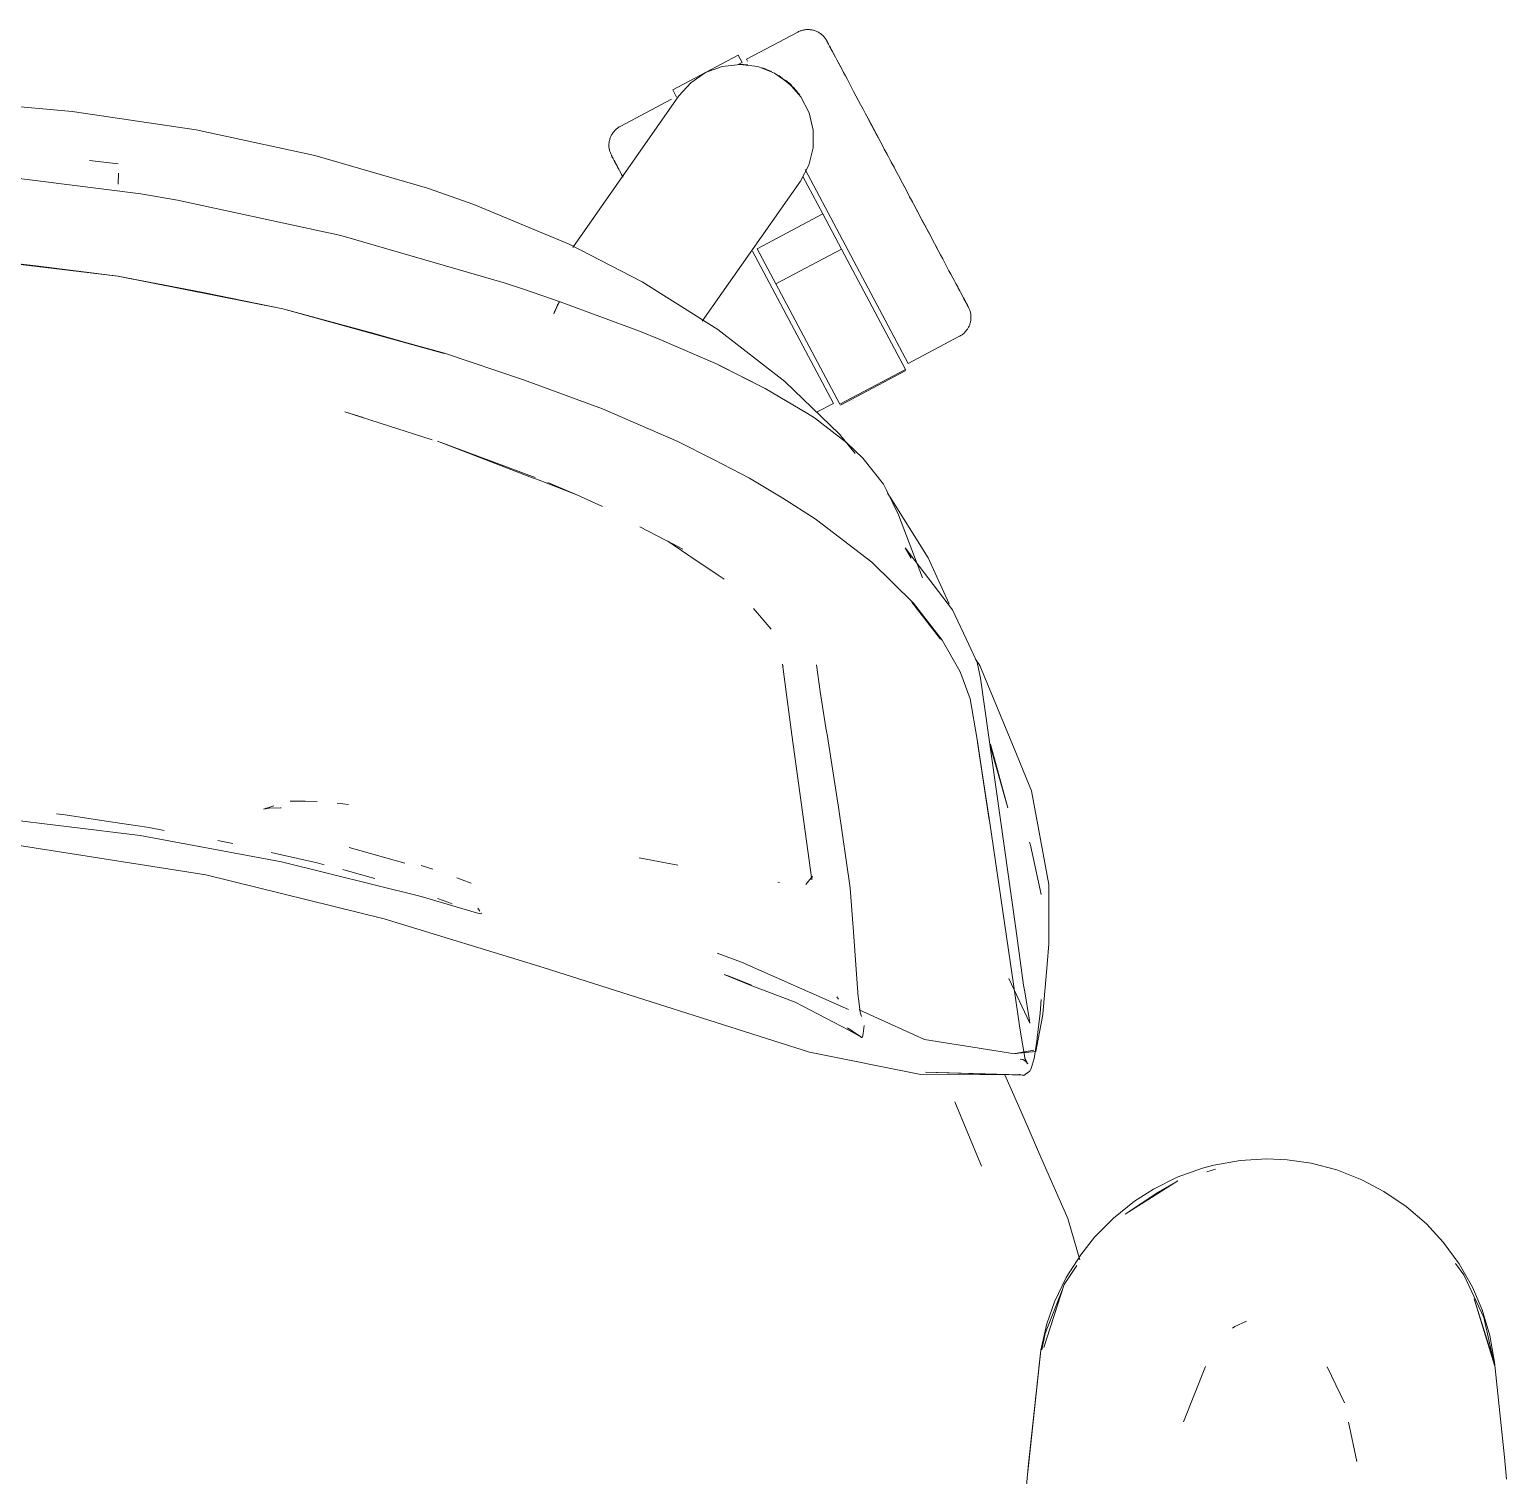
# Model space of a CAD drawing. Header units: millimetres. Extents: x 155927 to 295199, y -4084 to 97293.
# Drawn here: x 157950.4 to 158228.9, y 16154.7 to 16427.5 of the extents above; entities that cross this region are included whole.
import ezdxf

# ---------------------------------------------------------------- set-up
doc = ezdxf.new("R2010")
doc.units = ezdxf.units.MM
doc.header["$MEASUREMENT"] = 0
doc.layers.add('G-IMPT', color=8, linetype='CONTINUOUS', lineweight=9)
doc.layers.add('I-FURN', color=8, linetype='CONTINUOUS', lineweight=9)

msp = doc.modelspace()

# ---------------------------------------------------------------- linework, layer by layer
at = {"layer": 'G-IMPT'}
for p, q in [((157958.39, 16412.03), (157932.82, 16414.29)), ((157981.81, 16408.54), (157958.39, 16412.03)), ((158004.17, 16403.73), (157981.81, 16408.54)), ((157967.09, 16402.13), (157961.67, 16402.78)), ((158025.41, 16397.55), (158004.17, 16403.73)), ((157941.19, 16400.3), (157971.36, 16396.48)), ((157967.05, 16398.28), (157967.12, 16400.37)), ((157967.12, 16400.37), (157967.12, 16400.26)), ((157971.36, 16396.48), (157978.28, 16395.3)), ((158025.41, 16397.55), (158034.15, 16394.48)), ((158009.07, 16388.63), (157978.28, 16395.3)), ((158034.15, 16394.48), (158052.12, 16386.96)), ((158009.07, 16388.63), (158039.9, 16379.69)), ((158065.9, 16379.87), (158052.12, 16386.96)), ((157935.45, 16384.73), (157967, 16380.95)), ((157935.45, 16384.73), (157951.53, 16382.89)), ((157935.49, 16384.77), (157967.08, 16380.94)), ((157967, 16380.95), (157951.53, 16382.89)), ((157998.13, 16374.77), (157967, 16380.95)), ((157967, 16380.95), (157983.11, 16377.85)), ((157998.13, 16374.77), (157967.08, 16380.94)), ((158039.9, 16379.69), (158043.5, 16378.49)), ((158080.19, 16370.9), (158065.9, 16379.87)), ((157998.13, 16374.77), (157983.11, 16377.85)), ((158050.44, 16376.09), (158043.5, 16378.49)), ((158015.38, 16370.12), (157998.13, 16374.77)), ((157998.13, 16374.77), (158028.63, 16366.39)), ((157998.13, 16374.77), (158028.54, 16366.35)), ((158049.65, 16374.86), (158049.23, 16373.8)), ((158049.23, 16373.8), (158049.45, 16374.39)), ((158049.65, 16374.86), (158049.45, 16374.39)), ((158049.65, 16374.86), (158050.03, 16375.68)), ((158049.65, 16374.86), (158049.93, 16375.5)), ((158049.93, 16375.5), (158050.03, 16375.68)), ((158050.3, 16376.09), (158050.03, 16375.68)), ((158050.03, 16375.68), (158050.26, 16376.08)), ((158050.3, 16376.09), (158050.26, 16376.08)), ((158050.43, 16376.12), (158050.3, 16376.09)), ((158050.3, 16376.09), (158050.44, 16376.09)), ((158065.4, 16370.55), (158050.43, 16376.12)), ((158080.19, 16370.9), (158092.79, 16361.09)), ((158015.38, 16370.12), (158028.54, 16366.35)), ((158069.08, 16369.07), (158065.4, 16370.55)), ((158080.04, 16364.3), (158069.08, 16369.07)), ((158028.63, 16366.39), (158043.55, 16361.38)), ((158080.48, 16364.08), (158080.04, 16364.3)), ((158080.04, 16364.3), (158089.09, 16359.77)), ((158080.04, 16364.3), (158088.49, 16360.08)), ((158080.48, 16364.08), (158089.09, 16359.77)), ((158058.43, 16355.92), (158043.55, 16361.38)), ((158089.09, 16359.77), (158088.49, 16360.08)), ((158089.09, 16359.77), (158097.09, 16355.04)), ((158103.09, 16351.13), (158092.79, 16361.09)), ((158009.82, 16355.32), (158013.25, 16354.25)), ((158009.82, 16355.32), (158026.3, 16350.07)), ((158058.43, 16355.92), (158072.65, 16349.75)), ((158098.38, 16354.18), (158097.09, 16355.04)), ((158104.51, 16349.46), (158098.38, 16354.18)), ((158027.29, 16349.79), (158045.7, 16342.97)), ((158027.29, 16349.79), (158044.74, 16343.08)), ((158079.38, 16346.36), (158072.65, 16349.75)), ((158106.09, 16347.46), (158103.09, 16351.13)), ((158104.51, 16349.46), (158107.53, 16346.57)), ((158079.38, 16346.36), (158086.17, 16342.79)), ((158111.39, 16341.7), (158107.53, 16346.57)), ((158044.74, 16343.08), (158046.47, 16342.42)), ((158053.55, 16339.69), (158046.47, 16342.42)), ((158053.55, 16339.69), (158048.1, 16342)), ((158092.4, 16339.02), (158086.17, 16342.79)), ((158112.01, 16340.57), (158111.39, 16341.7)), ((158112.01, 16340.57), (158113.18, 16338.13)), ((158058.39, 16337.5), (158053.55, 16339.69)), ((158092.4, 16339.02), (158098.5, 16335.14)), ((158112.7, 16339.21), (158112.2, 16339.98)), ((158112.7, 16339.21), (158119.82, 16327.76)), ((158113.18, 16338.13), (158114.25, 16335.9)), ((158098.75, 16334.97), (158098.5, 16335.14)), ((158109.19, 16326.95), (158098.75, 16334.97)), ((158118.76, 16324), (158114.25, 16335.9)), ((158065.44, 16333.62), (158073.54, 16329.44)), ((158070.77, 16330.94), (158074.52, 16328.38)), ((158070.77, 16330.94), (158073.54, 16329.44)), ((158115.53, 16329.65), (158124.45, 16318)), ((158115.53, 16329.65), (158116.65, 16327.7)), ((158074.52, 16328.38), (158075.1, 16327.99)), ((158075.1, 16327.99), (158080.24, 16324.49)), ((158117.09, 16319.21), (158109.19, 16326.95)), ((158119.82, 16327.76), (158123.8, 16319.13)), ((158080.24, 16324.49), (158081.34, 16323.74)), ((158086.87, 16318.22), (158090.21, 16314.31)), ((158122.18, 16312.47), (158116.78, 16319.42)), ((158116.78, 16319.42), (158119.59, 16315.85)), ((158117.09, 16319.21), (158122.51, 16312.25)), ((158124.45, 16318), (158127.51, 16311.43)), ((158122.18, 16312.47), (158119.59, 16315.85)), ((158122.51, 16312.25), (158125.8, 16306.41)), ((158127.51, 16311.43), (158129.08, 16308.06)), ((158094.15, 16294.37), (158092.37, 16307.72)), ((158092.37, 16307.72), (158092.51, 16307.25)), ((158099.5, 16302.56), (158098.76, 16307.63)), ((158128.79, 16308.67), (158129.57, 16307.5)), ((158129.73, 16305.07), (158129.08, 16308.06)), ((158129.57, 16307.5), (158136.36, 16291.05)), ((158126.01, 16305.99), (158125.8, 16306.41)), ((158126.01, 16305.99), (158127.76, 16301.2)), ((158136.4, 16257.85), (158129.73, 16305.07)), ((158099.5, 16302.56), (158100.56, 16295.72)), ((158127.76, 16301.2), (158129.06, 16293.53)), ((158100.56, 16295.72), (158100.83, 16294.06)), ((158094.15, 16294.37), (158097.88, 16267.03)), ((158102.69, 16282.29), (158100.83, 16294.06)), ((158131.36, 16278.37), (158129.06, 16293.53)), ((158131.36, 16278.37), (158129.13, 16292.95)), ((158131.46, 16277.76), (158129.13, 16292.95)), ((158134.85, 16280.65), (158131.5, 16292.54)), ((158134.85, 16280.65), (158131.61, 16292.64)), ((158136.36, 16291.05), (158137.75, 16287.69)), ((158139.35, 16283.83), (158137.75, 16287.69)), ((157999.54, 16281.88), (158004.6, 16281.79)), ((157999.54, 16281.88), (158002.33, 16281.87)), ((158004.6, 16281.79), (158002.33, 16281.87)), ((158102.94, 16280.74), (158102.69, 16282.29)), ((158142.58, 16266.13), (158139.35, 16283.83)), ((157957.07, 16279.3), (157955.41, 16279.48)), ((157965.6, 16278), (157957.07, 16279.3)), ((157994.49, 16280.34), (157996.44, 16281.02)), ((157995.53, 16280.55), (157994.49, 16280.34)), ((157995.53, 16280.55), (157997.84, 16280.59)), ((157997.7, 16280.6), (157997.84, 16280.59)), ((158008.39, 16281.48), (158010.49, 16281.26)), ((158105.15, 16265.52), (158102.94, 16280.74)), ((157971.22, 16275.38), (157944.31, 16278.68)), ((157965.6, 16278), (157971.22, 16277.15)), ((157971.22, 16277.15), (157972.85, 16276.91)), ((157975.75, 16276.35), (157972.85, 16276.91)), ((158131.46, 16277.76), (158136.01, 16246.89)), ((157983.58, 16267.99), (157945.66, 16273.98)), ((157997.89, 16270.45), (157971.22, 16275.38)), ((157985.86, 16274.43), (157988.67, 16273.89)), ((158139.13, 16273.57), (158138.98, 16274.15)), ((158141.17, 16264.27), (158139.13, 16273.57)), ((157995.9, 16272.22), (157997.88, 16271.77)), ((158004.63, 16270.22), (157997.88, 16271.77)), ((158021.11, 16270.19), (158010.64, 16273.12)), ((158065.35, 16271.21), (158072.6, 16269.8)), ((157983.58, 16267.99), (158017.26, 16259.67)), ((157997.89, 16270.45), (158024.21, 16263.9)), ((158004.63, 16270.22), (158005.92, 16269.88)), ((158009.65, 16268.92), (158009.47, 16268.96)), ((158010.79, 16268.6), (158009.65, 16268.92)), ((158010.79, 16268.6), (158014.78, 16267.48)), ((158024.2, 16269.74), (158026.42, 16269.02)), ((158014.78, 16267.48), (158015.47, 16267.28)), ((158031.96, 16267.03), (158030.95, 16267.4)), ((158031.96, 16267.03), (158033.62, 16266.42)), ((158091.82, 16266.53), (158091.47, 16266.58)), ((158096.77, 16266.18), (158098.01, 16267.74)), ((158097.88, 16267.03), (158097.93, 16267.3)), ((158097.97, 16267.53), (158097.93, 16267.3)), ((158105.15, 16265.52), (158105.16, 16265.44)), ((158105.16, 16265.44), (158105.78, 16257.2)), ((158142.58, 16266.13), (158142.61, 16259.16)), ((158024.21, 16263.9), (158034.64, 16260.83)), ((158029.41, 16262.74), (158027.31, 16263.49)), ((158029.41, 16262.74), (158030.07, 16262.5)), ((158047.23, 16250.49), (158017.26, 16259.67)), ((158034.91, 16260.76), (158034.64, 16260.83)), ((158034.89, 16261.72), (158035.04, 16261.51)), ((158034.89, 16261.72), (158035.28, 16261.11)), ((158035.21, 16260.69), (158034.91, 16260.76)), ((158035.43, 16260.63), (158035.21, 16260.69)), ((158035.67, 16260.72), (158035.43, 16260.63)), ((158106.41, 16248.35), (158105.78, 16257.2)), ((158136.4, 16257.85), (158137.84, 16247.19)), ((158142.61, 16254.99), (158142.61, 16259.16)), ((158142.27, 16251.04), (158142.61, 16254.99)), ((158080.07, 16253.22), (158084.65, 16251.48)), ((158084.65, 16251.48), (158104.81, 16242.55)), ((158047.23, 16250.49), (158097.48, 16234.5)), ((158086.29, 16247.18), (158081.39, 16249.2)), ((158081.39, 16249.2), (158086.5, 16247.17)), ((158086.5, 16247.17), (158081.97, 16248.97)), ((158106.41, 16248.35), (158106.66, 16244.94)), ((158135.03, 16248.44), (158139.03, 16240.01)), ((158142.27, 16251.04), (158141.47, 16241.71)), ((158094.76, 16243.93), (158086.29, 16247.18)), ((158136.01, 16246.89), (158137.12, 16239.04)), ((158138.06, 16245.89), (158137.84, 16247.19)), ((158138.89, 16240.87), (158138.06, 16245.89)), ((158094.76, 16243.93), (158104.87, 16238.65)), ((158102.64, 16244.93), (158102.91, 16244.49)), ((158106.71, 16244.57), (158106.66, 16244.94)), ((158106.71, 16244.57), (158106.99, 16242.11)), ((158140.95, 16241.88), (158141.16, 16244.47)), ((158119.13, 16236.94), (158106.84, 16242.52)), ((158106.99, 16242.11), (158107.01, 16242.05)), ((158107.29, 16241.28), (158107.01, 16242.05)), ((158139.03, 16240.01), (158138.89, 16240.87)), ((158140.95, 16241.88), (158140.43, 16237.2)), ((158140.61, 16236.99), (158141.42, 16241.24)), ((158141.47, 16241.71), (158141.42, 16241.24)), ((158107.32, 16237.3), (158104.62, 16239.14)), ((158107.32, 16237.3), (158104.87, 16238.65)), ((158107.32, 16237.3), (158107.16, 16237.26)), ((158107.45, 16237.32), (158107.32, 16237.3)), ((158107.6, 16238.01), (158107.45, 16237.32)), ((158107.77, 16239.54), (158107.6, 16238.01)), ((158138.23, 16232.77), (158137.12, 16239.04)), ((158140.35, 16236.58), (158140.43, 16237.2)), ((158097.48, 16234.5), (158118.43, 16230.31)), ((158119.13, 16236.94), (158136.18, 16234.22)), ((158139.76, 16234.91), (158136.18, 16234.22)), ((158139.76, 16234.91), (158136.22, 16234.28)), ((158136.22, 16234.28), (158140.17, 16234.67)), ((158140.35, 16236.58), (158139.82, 16233.3)), ((158140.61, 16236.99), (158140.17, 16234.67)), ((158137.69, 16233.11), (158137.19, 16233.19)), ((158137.69, 16233.11), (158138.23, 16232.79)), ((158138.06, 16233.39), (158138.62, 16232.29)), ((158138.06, 16233.39), (158138.23, 16232.77)), ((158138.23, 16232.79), (158138.62, 16232.29)), ((158139.82, 16233.3), (158139.27, 16231.44)), ((158118.43, 16230.31), (158137.3, 16230.26)), ((158119.32, 16230.75), (158137.76, 16230.16)), ((158119.32, 16230.75), (158137.3, 16230.26)), ((158137.89, 16222.1), (158134.33, 16230.27)), ((158137.88, 16230.13), (158137.02, 16230.32)), ((158137.02, 16230.32), (158137.13, 16230.3)), ((158137.3, 16230.26), (158137.13, 16230.3)), ((158137.76, 16230.16), (158137.3, 16230.26)), ((158137.88, 16230.13), (158138.45, 16230.53)), ((158138.95, 16230.9), (158138.45, 16230.53)), ((158138.95, 16230.9), (158139.27, 16231.44)), ((158124.86, 16225.16), (158129.79, 16213.31)), ((158141.31, 16214.27), (158137.89, 16222.1)), ((158129.89, 16213.04), (158129.79, 16213.31)), ((158146.17, 16203.14), (158141.31, 16214.27)), ((158166.82, 16210.92), (158171.59, 16212.63)), ((158173.72, 16213.19), (158171.59, 16212.63)), ((158172.37, 16211.93), (158174.06, 16212.45)), ((158178.67, 16214.07), (158173.72, 16213.19)), ((158183.71, 16214.37), (158178.67, 16214.07)), ((158183.71, 16214.37), (158187.56, 16214.2)), ((158192.07, 16213.55), (158187.56, 16214.2)), ((158192.07, 16213.55), (158196.94, 16212.29)), ((158201.65, 16210.45), (158196.94, 16212.29)), ((158166.92, 16210.27), (158156.97, 16203.95)), ((158166.82, 16210.92), (158162.31, 16208.68)), ((158166.92, 16210.27), (158163.24, 16208.11)), ((158205.81, 16208.26), (158201.65, 16210.45)), ((158163.24, 16208.11), (158156.97, 16203.95)), ((158162.31, 16208.68), (158158.76, 16206.41)), ((158205.81, 16208.26), (158209.98, 16205.43)), ((158154.79, 16203.22), (158158.76, 16206.41)), ((158209.98, 16205.43), (158213.81, 16202.11)), ((158146.17, 16203.14), (158148.43, 16195.32)), ((158154.79, 16203.22), (158151.24, 16199.62)), ((158216.98, 16198.67), (158213.81, 16202.11)), ((158151.24, 16199.62), (158148.62, 16196.31)), ((158216.98, 16198.67), (158219.98, 16194.59)), ((158145.89, 16191.98), (158148.62, 16196.31)), ((158145.49, 16190.66), (158147.91, 16194.24)), ((158219.28, 16194.63), (158220.88, 16192.52)), ((158222.49, 16190.15), (158219.98, 16194.59)), ((158145.49, 16190.66), (158141.68, 16178.81)), ((158145.89, 16191.98), (158143.7, 16187.4)), ((158145.49, 16190.66), (158144.59, 16187.95)), ((158145.22, 16189.95), (158145.49, 16190.66)), ((158224.62, 16184.46), (158220.88, 16192.52)), ((158222.49, 16190.15), (158224.3, 16185.91)), ((158144.59, 16187.95), (158141.68, 16178.81)), ((158141.89, 16181.44), (158145.09, 16189.62)), ((158143.7, 16187.4), (158142.25, 16183.27)), ((158226.66, 16175.49), (158222.83, 16187.95)), ((158222.83, 16187.95), (158225.74, 16178.81)), ((158224.3, 16185.91), (158225.77, 16181.05)), ((158224.62, 16184.46), (158226.53, 16176.06)), ((158141.09, 16178.31), (158142.25, 16183.27)), ((158141.31, 16178.38), (158141.89, 16181.44)), ((158177.66, 16182.74), (158177.21, 16182.44)), ((158179.88, 16183.75), (158177.66, 16182.74)), ((158226.66, 16175.49), (158225.74, 16178.81)), ((158226.66, 16176), (158225.77, 16181.05)), ((158141.09, 16178.31), (158138.64, 16155.35)), ((158141.09, 16178.31), (158138.74, 16156.87)), ((158141.09, 16178.31), (158140.76, 16175.49)), ((158228.57, 16158.08), (158226.66, 16176)), ((158138.64, 16155.35), (158140.76, 16175.49)), ((158167.99, 16164.79), (158172.14, 16175.21)), ((158195.09, 16175.12), (158198.35, 16168.34)), ((158200.69, 16157.29), (158199.12, 16164.72)), ((158138.74, 16156.87), (158137.75, 16145.47)), ((158228.91, 16153.95), (158228.57, 16158.08))]:
    msp.add_line(p, q, dxfattribs=at)
at = {"layer": 'I-FURN'}
for p, q in [((158095.27, 16427), (158085.58, 16421.85)), ((158095.27, 16427), (158095.41, 16427.07)), ((158095.41, 16427.07), (158095.56, 16427.14)), ((158095.56, 16427.14), (158095.71, 16427.2)), ((158095.71, 16427.2), (158095.86, 16427.25)), ((158095.86, 16427.25), (158096.01, 16427.3)), ((158096.01, 16427.3), (158096.17, 16427.35)), ((158096.17, 16427.35), (158096.32, 16427.38)), ((158096.32, 16427.38), (158096.48, 16427.41)), ((158096.48, 16427.41), (158096.64, 16427.44)), ((158096.64, 16427.44), (158096.8, 16427.45)), ((158096.8, 16427.45), (158096.96, 16427.47)), ((158096.96, 16427.47), (158097.12, 16427.47)), ((158097.12, 16427.47), (158097.28, 16427.47)), ((158097.28, 16427.47), (158097.44, 16427.46)), ((158097.44, 16427.46), (158097.61, 16427.44)), ((158097.61, 16427.44), (158097.77, 16427.42)), ((158097.77, 16427.42), (158097.92, 16427.4)), ((158097.92, 16427.4), (158098.08, 16427.36)), ((158098.08, 16427.36), (158098.24, 16427.32)), ((158098.24, 16427.32), (158098.39, 16427.28)), ((158098.39, 16427.28), (158098.54, 16427.22)), ((158098.54, 16427.22), (158098.69, 16427.17)), ((158098.69, 16427.17), (158098.84, 16427.1)), ((158098.84, 16427.1), (158098.99, 16427.03)), ((158098.99, 16427.03), (158099.13, 16426.95)), ((158099.13, 16426.95), (158099.27, 16426.87)), ((158099.27, 16426.87), (158099.4, 16426.79)), ((158099.4, 16426.79), (158099.54, 16426.69)), ((158099.54, 16426.69), (158099.66, 16426.6)), ((158099.66, 16426.6), (158099.79, 16426.49)), ((158099.79, 16426.49), (158099.91, 16426.38)), ((158099.91, 16426.38), (158100.02, 16426.27)), ((158100.02, 16426.27), (158100.14, 16426.16)), ((158100.14, 16426.16), (158100.24, 16426.03)), ((158100.24, 16426.03), (158100.34, 16425.91)), ((158100.34, 16425.91), (158100.44, 16425.78)), ((158100.44, 16425.78), (158100.53, 16425.65)), ((158100.53, 16425.65), (158100.62, 16425.51)), ((158100.62, 16425.51), (158100.7, 16425.37)), ((158100.7, 16425.37), (158100.72, 16425.33)), ((158100.72, 16425.33), (158100.73, 16425.31)), ((158100.74, 16425.28), (158100.72, 16425.33)), ((158100.72, 16425.33), (158100.72, 16425.33)), ((158100.73, 16425.31), (158100.76, 16425.25)), ((158100.79, 16425.2), (158100.74, 16425.28)), ((158100.76, 16425.25), (158100.81, 16425.15)), ((158100.85, 16425.08), (158100.79, 16425.2)), ((158100.81, 16425.15), (158100.89, 16425.01)), ((158100.94, 16424.92), (158100.85, 16425.08)), ((158100.89, 16425.01), (158100.98, 16424.83)), ((158101.04, 16424.72), (158100.94, 16424.92)), ((158100.98, 16424.83), (158101.1, 16424.61)), ((158101.17, 16424.48), (158101.04, 16424.72)), ((158101.1, 16424.61), (158101.24, 16424.35)), ((158101.32, 16424.2), (158101.17, 16424.48)), ((158101.24, 16424.35), (158101.39, 16424.06)), ((158101.49, 16423.88), (158101.32, 16424.2)), ((158101.39, 16424.06), (158101.57, 16423.72)), ((158101.68, 16423.52), (158101.49, 16423.88)), ((158084.02, 16422.66), (158071.66, 16416.09)), ((158084, 16420.86), (158084.76, 16421.26)), ((158084.02, 16422.66), (158084.76, 16421.26)), ((158084.76, 16421.26), (158084.71, 16421.35)), ((158085.78, 16421.47), (158085.58, 16421.85)), ((158101.57, 16423.72), (158101.77, 16423.35)), ((158101.89, 16423.13), (158101.68, 16423.52)), ((158101.77, 16423.35), (158101.99, 16422.94)), ((158102.12, 16422.7), (158101.89, 16423.13)), ((158101.99, 16422.94), (158102.23, 16422.49)), ((158102.36, 16422.24), (158102.12, 16422.7)), ((158102.23, 16422.49), (158102.48, 16422.01)), ((158102.63, 16421.73), (158102.36, 16422.24)), ((158102.48, 16422.01), (158102.76, 16421.49)), ((158102.91, 16421.2), (158102.63, 16421.73)), ((158102.76, 16421.49), (158103.05, 16420.94)), ((158103.22, 16420.63), (158102.91, 16421.2)), ((158075.07, 16417.44), (158077.86, 16419.34)), ((158077.86, 16419.34), (158081.02, 16420.51)), ((158081.02, 16420.51), (158084.37, 16420.89)), ((158084.37, 16420.89), (158087.72, 16420.47)), ((158087.72, 16420.47), (158090.86, 16419.25)), ((158090.86, 16419.25), (158093.63, 16417.31)), ((158094.49, 16416.48), (158091.7, 16418.77)), ((158103.05, 16420.94), (158103.36, 16420.36)), ((158103.54, 16420.03), (158103.22, 16420.63)), ((158103.87, 16419.39), (158103.54, 16420.03)), ((158104.23, 16418.73), (158103.87, 16419.39)), ((158104.6, 16418.04), (158104.23, 16418.73)), ((158072.4, 16414.69), (158071.66, 16416.09)), ((158072.81, 16414.93), (158075.07, 16417.44)), ((158093.63, 16417.31), (158095.85, 16414.77)), ((158095.64, 16415.06), (158094.49, 16416.48)), ((158104.98, 16417.31), (158104.6, 16418.04)), ((158105.38, 16416.56), (158104.98, 16417.31)), ((158105.79, 16415.79), (158105.38, 16416.56)), ((158106.22, 16414.99), (158105.79, 16415.79)), ((158052.8, 16386.34), (158072.81, 16414.93)), ((158071.45, 16414.34), (158061.77, 16409.19)), ((158072.35, 16414.78), (158072.4, 16414.69)), ((158095.85, 16414.77), (158097.39, 16411.78)), ((158106.65, 16414.16), (158106.22, 16414.99)), ((158107.11, 16413.32), (158106.65, 16414.16)), ((158107.57, 16412.45), (158107.11, 16413.32)), ((158097.39, 16411.78), (158098.18, 16408.5)), ((158108.04, 16411.56), (158107.57, 16412.45)), ((158108.52, 16410.66), (158108.04, 16411.56)), ((158108.26, 16411.15), (158108.74, 16410.23)), ((158109.01, 16409.73), (158108.52, 16410.66)), ((158108.74, 16410.23), (158109.24, 16409.3)), ((158059.88, 16407.01), (158059.93, 16407.17)), ((158059.93, 16407.17), (158060, 16407.31)), ((158060, 16407.31), (158060.07, 16407.46)), ((158060.07, 16407.46), (158060.14, 16407.6)), ((158060.14, 16407.6), (158060.23, 16407.74)), ((158060.23, 16407.74), (158060.31, 16407.87)), ((158060.31, 16407.87), (158060.41, 16408.01)), ((158060.41, 16408.01), (158060.5, 16408.13)), ((158060.5, 16408.13), (158060.61, 16408.26)), ((158060.61, 16408.26), (158060.71, 16408.38)), ((158060.71, 16408.38), (158060.83, 16408.49)), ((158060.83, 16408.49), (158060.94, 16408.61)), ((158060.94, 16408.61), (158061.06, 16408.71)), ((158061.06, 16408.71), (158061.19, 16408.81)), ((158061.19, 16408.81), (158061.32, 16408.91)), ((158061.32, 16408.91), (158061.45, 16409)), ((158061.45, 16409), (158061.59, 16409.09)), ((158061.59, 16409.09), (158061.73, 16409.17)), ((158061.73, 16409.17), (158061.77, 16409.19)), ((158098.18, 16408.5), (158098.16, 16405.12)), ((158109.51, 16408.8), (158109.01, 16409.73)), ((158109.24, 16409.3), (158109.74, 16408.36)), ((158110.01, 16407.84), (158109.51, 16408.8)), ((158109.74, 16408.36), (158110.25, 16407.4)), ((158110.53, 16406.88), (158110.01, 16407.84)), ((158110.25, 16407.4), (158110.76, 16406.43)), ((158059.63, 16405.75), (158059.64, 16405.92)), ((158059.63, 16405.59), (158059.63, 16405.75)), ((158059.63, 16405.43), (158059.63, 16405.59)), ((158059.64, 16405.27), (158059.63, 16405.43)), ((158059.64, 16405.92), (158059.65, 16406.08)), ((158059.66, 16405.11), (158059.64, 16405.27)), ((158059.65, 16406.08), (158059.68, 16406.24)), ((158059.69, 16404.95), (158059.66, 16405.11)), ((158059.68, 16406.24), (158059.7, 16406.39)), ((158059.72, 16404.79), (158059.69, 16404.95)), ((158059.7, 16406.39), (158059.74, 16406.55)), ((158059.75, 16404.64), (158059.72, 16404.79)), ((158059.74, 16406.55), (158059.78, 16406.71)), ((158059.8, 16404.48), (158059.75, 16404.64)), ((158059.78, 16406.71), (158059.82, 16406.86)), ((158059.84, 16404.33), (158059.8, 16404.48)), ((158059.82, 16406.86), (158059.88, 16407.01)), ((158059.9, 16404.18), (158059.84, 16404.33)), ((158098.16, 16405.12), (158097.33, 16401.85)), ((158111.05, 16405.91), (158110.53, 16406.88)), ((158110.76, 16406.43), (158111.29, 16405.45)), ((158111.57, 16404.92), (158111.05, 16405.91)), ((158111.29, 16405.45), (158111.81, 16404.47)), ((158112.1, 16403.93), (158111.57, 16404.92)), ((158111.81, 16404.47), (158112.34, 16403.47)), ((158059.96, 16404.03), (158059.9, 16404.18)), ((158060.03, 16403.88), (158059.96, 16404.03)), ((158060.1, 16403.74), (158060.03, 16403.88)), ((158060.1, 16403.73), (158060.1, 16403.74)), ((158060.1, 16403.74), (158060.11, 16403.72)), ((158060.13, 16403.69), (158060.1, 16403.73)), ((158060.11, 16403.72), (158060.14, 16403.66)), ((158060.17, 16403.61), (158060.13, 16403.69)), ((158060.14, 16403.66), (158060.2, 16403.56)), ((158060.23, 16403.48), (158060.17, 16403.61)), ((158060.2, 16403.56), (158060.27, 16403.41)), ((158060.32, 16403.32), (158060.23, 16403.48)), ((158060.27, 16403.41), (158060.37, 16403.23)), ((158060.43, 16403.12), (158060.32, 16403.32)), ((158060.37, 16403.23), (158060.48, 16403.02)), ((158060.56, 16402.88), (158060.43, 16403.12)), ((158060.48, 16403.02), (158060.62, 16402.76)), ((158060.7, 16402.6), (158060.56, 16402.88)), ((158060.62, 16402.76), (158060.78, 16402.46)), ((158060.87, 16402.28), (158060.7, 16402.6)), ((158060.78, 16402.46), (158060.96, 16402.12)), ((158061.06, 16401.93), (158060.87, 16402.28)), ((158060.96, 16402.12), (158061.16, 16401.75)), ((158061.27, 16401.53), (158061.06, 16401.93)), ((158061.16, 16401.75), (158061.37, 16401.34)), ((158061.5, 16401.11), (158061.27, 16401.53)), ((158097.33, 16401.85), (158095.74, 16398.88)), ((158112.63, 16402.93), (158112.1, 16403.93)), ((158112.34, 16403.47), (158112.87, 16402.47)), ((158113.16, 16401.93), (158112.63, 16402.93)), ((158112.87, 16402.47), (158113.4, 16401.47)), ((158113.69, 16400.93), (158113.16, 16401.93)), ((158061.37, 16401.34), (158061.61, 16400.9)), ((158061.75, 16400.64), (158061.5, 16401.11)), ((158061.61, 16400.9), (158061.87, 16400.41)), ((158062.01, 16400.14), (158061.75, 16400.64)), ((158061.87, 16400.41), (158062.14, 16399.9)), ((158062.3, 16399.6), (158062.01, 16400.14)), ((158095.74, 16398.88), (158077.23, 16372.45)), ((158096.2, 16399.74), (158099.95, 16392.68)), ((158116.1, 16364.46), (158096.63, 16401.06)), ((158113.4, 16401.47), (158113.94, 16400.47)), ((158114.23, 16399.92), (158113.69, 16400.93)), ((158113.94, 16400.47), (158114.47, 16399.46)), ((158114.76, 16398.92), (158114.23, 16399.92)), ((158114.47, 16399.46), (158115.01, 16398.46)), ((158115.29, 16397.92), (158114.76, 16398.92)), ((158115.01, 16398.46), (158115.54, 16397.45)), ((158115.83, 16396.92), (158115.29, 16397.92)), ((158115.54, 16397.45), (158116.07, 16396.46)), ((158116.35, 16395.92), (158115.83, 16396.92)), ((158116.07, 16396.46), (158116.6, 16395.47)), ((158116.88, 16394.93), (158116.35, 16395.92)), ((158116.6, 16395.47), (158117.12, 16394.48)), ((158117.4, 16393.96), (158116.88, 16394.93)), ((158117.12, 16394.48), (158117.64, 16393.51)), ((158117.91, 16392.99), (158117.4, 16393.96)), ((158117.64, 16393.51), (158118.15, 16392.55)), ((158099.95, 16392.68), (158087.59, 16386.11)), ((158099.95, 16392.68), (158103.49, 16386.04)), ((158118.42, 16392.03), (158117.91, 16392.99)), ((158118.15, 16392.55), (158118.66, 16391.59)), ((158118.93, 16391.09), (158118.42, 16392.03)), ((158118.66, 16391.59), (158119.15, 16390.66)), ((158119.42, 16390.16), (158118.93, 16391.09)), ((158119.15, 16390.66), (158119.64, 16389.73)), ((158119.91, 16389.24), (158119.42, 16390.16)), ((158119.64, 16389.73), (158120.13, 16388.83)), ((158120.38, 16388.35), (158119.91, 16389.24)), ((158120.13, 16388.83), (158120.6, 16387.94)), ((158120.85, 16387.47), (158120.38, 16388.35)), ((158120.6, 16387.94), (158121.06, 16387.07)), ((158101.97, 16356.94), (158086.71, 16385.64)), ((158091.12, 16379.47), (158087.59, 16386.11)), ((158103.49, 16386.04), (158091.12, 16379.47)), ((158103.49, 16386.04), (158115.56, 16363.33)), ((158121.3, 16386.61), (158120.85, 16387.47)), ((158121.06, 16387.07), (158121.51, 16386.23)), ((158121.75, 16385.78), (158121.3, 16386.61)), ((158122.18, 16384.97), (158121.75, 16385.78)), ((158122.6, 16384.18), (158122.18, 16384.97)), ((158123, 16383.42), (158122.6, 16384.18)), ((158123.39, 16382.68), (158123, 16383.42)), ((158123.77, 16381.97), (158123.39, 16382.68)), ((158103.2, 16356.76), (158091.12, 16379.47)), ((158124.13, 16381.3), (158123.77, 16381.97)), ((158124.47, 16380.65), (158124.13, 16381.3)), ((158124.8, 16380.03), (158124.47, 16380.65)), ((158125.11, 16379.45), (158124.8, 16380.03)), ((158124.95, 16379.76), (158125.25, 16379.19)), ((158125.41, 16378.9), (158125.11, 16379.45)), ((158125.25, 16379.19), (158125.53, 16378.65)), ((158125.68, 16378.38), (158125.41, 16378.9)), ((158125.53, 16378.65), (158125.8, 16378.15)), ((158125.94, 16377.9), (158125.68, 16378.38)), ((158125.8, 16378.15), (158126.05, 16377.69)), ((158126.17, 16377.45), (158125.94, 16377.9)), ((158126.05, 16377.69), (158126.28, 16377.26)), ((158126.39, 16377.04), (158126.17, 16377.45)), ((158126.28, 16377.26), (158126.49, 16376.87)), ((158126.59, 16376.67), (158126.39, 16377.04)), ((158126.49, 16376.87), (158126.68, 16376.51)), ((158126.77, 16376.33), (158126.59, 16376.67)), ((158126.68, 16376.51), (158126.84, 16376.19)), ((158126.93, 16376.04), (158126.77, 16376.33)), ((158126.84, 16376.19), (158126.99, 16375.91)), ((158127.06, 16375.78), (158126.93, 16376.04)), ((158126.99, 16375.91), (158127.12, 16375.67)), ((158127.18, 16375.56), (158127.06, 16375.78)), ((158127.12, 16375.67), (158127.23, 16375.47)), ((158127.28, 16375.38), (158127.18, 16375.56)), ((158127.23, 16375.47), (158127.31, 16375.31)), ((158127.35, 16375.24), (158127.28, 16375.38)), ((158127.31, 16375.31), (158127.38, 16375.19)), ((158127.41, 16375.14), (158127.35, 16375.24)), ((158127.38, 16375.19), (158127.42, 16375.1)), ((158127.44, 16375.08), (158127.41, 16375.14)), ((158127.42, 16375.1), (158127.44, 16375.06)), ((158127.45, 16375.06), (158127.44, 16375.08)), ((158127.44, 16375.06), (158127.45, 16375.06)), ((158127.45, 16375.06), (158127.52, 16374.91)), ((158127.52, 16374.91), (158127.59, 16374.77)), ((158127.59, 16374.77), (158127.65, 16374.62)), ((158127.65, 16374.62), (158127.7, 16374.47)), ((158127.7, 16374.47), (158127.75, 16374.31)), ((158127.75, 16374.31), (158127.8, 16374.16)), ((158127.8, 16374.16), (158127.83, 16374)), ((158127.83, 16374), (158127.86, 16373.84)), ((158127.86, 16373.84), (158127.89, 16373.68)), ((158127.89, 16373.68), (158127.9, 16373.52)), ((158127.24, 16370.92), (158127.14, 16370.79)), ((158127.32, 16371.05), (158127.24, 16370.92)), ((158127.4, 16371.19), (158127.32, 16371.05)), ((158127.48, 16371.34), (158127.4, 16371.19)), ((158127.55, 16371.48), (158127.48, 16371.34)), ((158127.61, 16371.63), (158127.55, 16371.48)), ((158127.67, 16371.78), (158127.61, 16371.63)), ((158127.73, 16371.93), (158127.67, 16371.78)), ((158127.77, 16372.08), (158127.73, 16371.93)), ((158127.81, 16372.24), (158127.77, 16372.08)), ((158127.85, 16372.4), (158127.81, 16372.24)), ((158127.87, 16372.56), (158127.85, 16372.4)), ((158127.89, 16372.72), (158127.87, 16372.56)), ((158127.91, 16372.88), (158127.89, 16372.72)), ((158127.9, 16373.52), (158127.91, 16373.36)), ((158127.91, 16373.36), (158127.92, 16373.2)), ((158127.92, 16373.04), (158127.91, 16372.88)), ((158127.92, 16373.2), (158127.92, 16373.04)), ((158116.1, 16364.46), (158125.78, 16369.61)), ((158125.82, 16369.63), (158125.78, 16369.61)), ((158125.96, 16369.71), (158125.82, 16369.63)), ((158126.1, 16369.79), (158125.96, 16369.71)), ((158126.23, 16369.88), (158126.1, 16369.79)), ((158126.36, 16369.98), (158126.23, 16369.88)), ((158126.48, 16370.08), (158126.36, 16369.98)), ((158126.61, 16370.19), (158126.48, 16370.08)), ((158126.72, 16370.3), (158126.61, 16370.19)), ((158126.83, 16370.41), (158126.72, 16370.3)), ((158126.94, 16370.53), (158126.83, 16370.41)), ((158127.04, 16370.66), (158126.94, 16370.53)), ((158127.14, 16370.79), (158127.04, 16370.66)), ((158115.56, 16363.33), (158103.2, 16356.76)), ((158103.29, 16356.59), (158115.65, 16363.16)), ((158098.81, 16355.27), (158101.97, 16356.94))]:
    msp.add_line(p, q, dxfattribs=at)
for points in [[(158084, 16420.86), (158084.23, 16420.87), (158084.77, 16420.87), (158085.44, 16420.83), (158085.81, 16420.79)], [(158092.91, 16417.93), (158093.33, 16417.59), (158093.76, 16417.26), (158094.15, 16416.83)]]:
    msp.add_open_spline(points, degree=3, dxfattribs=at)
msp.add_open_spline([(158088.42, 16420.27), (158088.89, 16420.12), (158089.52, 16419.9), (158090.15, 16419.6), (158090.31, 16419.53)], degree=3, knots=[-0.6, -0.6, -0.6, -0.6, -0.5, -0.4680239, -0.4680239, -0.4680239, -0.4680239], dxfattribs=at)

doc.saveas('drawing.dxf')
